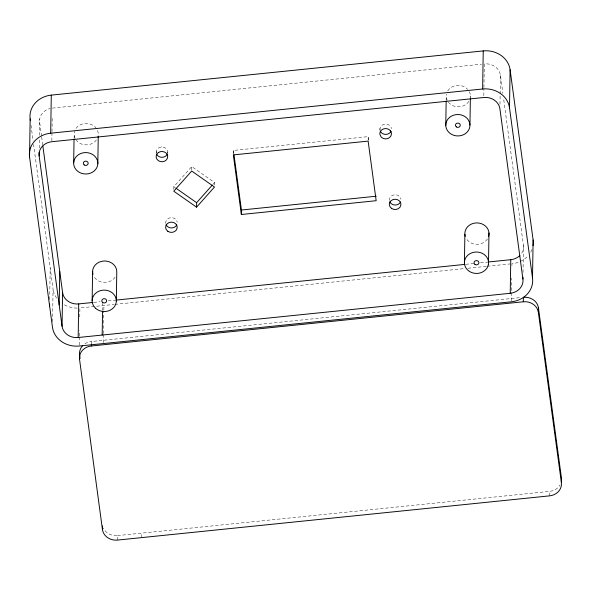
<?xml version="1.0" encoding="UTF-8"?>
<svg xmlns="http://www.w3.org/2000/svg" width="591" height="591" viewBox="0 0 591 591"><rect width="100%" height="100%" fill="white"/><g stroke="black" fill="none" stroke-linecap="round" stroke-linejoin="round"><path stroke-width="0.44" stroke-dasharray="2.96 2.22" d="M39.272 148.06L39.42 138.708M39.471 135.346L39.723 119.005M51.853 140.806L51.978 132.635M51.993 131.727L52.237 116.287M49.696 299.571L50.191 267.841M52.54 321.763L53.057 289.125L33.591 144.455M74.06 138.235L74.614 131.224M79.334 345.114L79.467 336.959M79.482 336.05L79.563 330.613M79.778 317.012L79.918 307.948L114.011 304.461M91.398 344.198L91.442 341.509L520.641 297.583M102.568 310.541L102.679 303.279M103.336 342.662L103.469 334.499M103.484 333.597L103.839 310.932M103.853 310.024L103.92 305.495M117.483 540.085L117.557 535.601A13.534 11.997 0.9 0 1 103.381 528.095M141.485 537.625L141.559 533.148M156.209 153.187L156.238 151.399M167.681 155.145L167.741 151.562M173.791 189.401L173.828 186.712L191.765 166.573L214.563 182.545L214.526 185.234M191.713 170.156L191.765 166.573M233.349 154.015L233.408 150.432L368.208 136.632L368.695 140.244M368.156 140.215L368.208 136.632M379.939 130.293L379.969 128.498M446.168 100.788L446.235 96.244M470.377 97.811L470.406 95.986M483.815 95.69L483.926 88.421M483.94 87.52L484.31 63.909A14.502 12.854 0.9 0 1 500.429 75.205L502.889 93.415M499.971 104.26L500.429 75.205M511.392 300.9L511.747 278.235M511.946 265.544L511.976 263.734A24.172 21.424 0.9 0 0 528.11 255.763M523.028 272.414L523.449 245.457L503.51 97.966M549.541 495.864L549.615 491.387A13.534 11.997 0.9 0 0 560.076 484.938M212.775 184.562L214.563 182.545M52.363 108.116L481.562 64.19M93.821 302.37L100.042 301.735M108.212 300.893L115.548 300.147M465.834 264.295L475.001 263.357M480.505 262.796L487.841 262.042M114.927 304.365L464.297 268.61M467.961 268.233L486.304 266.356M487.22 266.268L510.144 263.918M117.557 535.601L549.615 491.387M173.828 186.712L175.298 187.746M469.195 91.679L469.948 93.223A12.086 10.712 0.9 0 1 470.325 97.389M233.408 150.432L233.896 154.044M161.225 146.568L161.291 147.041M41.525 136.07L39.678 122.359A14.502 12.854 0.9 0 1 50.132 108.508M41.643 136.986L42.751 145.209M31.005 125.262L33.096 140.798M84.934 343.792A13.534 11.997 0.9 0 1 91.442 341.509M487.412 238.986A12.086 10.712 0.9 0 1 476.56 244.327A12.086 10.712 0.9 0 1 466.1 238.343M75.995 128.395A12.086 10.712 0.9 0 1 91.287 124.472A12.086 10.712 0.9 0 1 97.737 137.407M96.407 139.941A12.086 10.712 0.9 0 1 76.313 140.296M75.153 138.471A12.086 10.712 0.9 0 1 74.126 133.684M115.097 277.194A12.086 10.712 0.9 0 1 94.168 276.935M468.885 101.364A12.086 10.712 0.9 0 1 447.948 101.578M447.232 100.33A12.086 10.712 0.9 0 1 446.434 94.146M447.764 90.866A12.086 10.712 0.9 0 1 467.799 89.492M156.216 152.744A5.799 5.142 0.9 0 1 162.052 147.011A5.799 5.142 0.9 0 1 167.718 152.906M379.947 129.843A5.799 5.142 0.9 0 1 385.022 124.147A5.799 5.142 0.9 0 1 391.471 128.661M389.454 200.482A5.799 5.142 0.9 0 1 394.529 194.786A5.799 5.142 0.9 0 1 400.971 199.3M165.724 223.383A5.799 5.142 0.9 0 1 170.792 217.68A5.799 5.142 0.9 0 1 177.241 222.201M523.449 245.457A14.502 12.854 0.9 0 1 521.003 254.241M531.981 249.476A24.172 21.424 0.9 0 1 530.563 252.401M77.214 308.088A24.172 21.424 0.9 0 1 62.107 303.456M56.677 298.123A24.172 21.424 0.9 0 1 53.057 289.125"/><path stroke-width="0.89" d="M533.119 239.99L532.521 278.065A24.172 21.424 0.9 0 1 511.378 301.802L79.32 346.023A24.172 21.424 0.9 0 1 52.459 327.2L29.55 156.94L30.148 118.865A24.172 21.424 0.9 0 1 51.291 95.121L483.239 50.915A24.172 21.424 0.9 0 1 510.099 69.745L533.119 239.99A24.172 21.424 0.9 0 1 533.038 245.583M522.946 277.231L522.917 279.048A14.502 12.854 0.9 0 1 510.232 293.291L78.175 337.513A14.502 12.854 0.9 0 1 62.055 326.217L39.154 155.958L39.205 152.323M29.55 156.94A24.172 21.424 0.9 0 1 50.693 133.197L51.291 95.121M49.592 305.916L49.622 304.099M59.196 304.934L59.721 271.335M62.055 326.217L62.587 292.619L42.877 146.125M73.668 162.798L74.215 160.043A12.086 10.712 0.9 0 1 93.895 155.403A12.086 10.712 0.9 0 1 90.393 173.193A12.086 10.712 0.9 0 1 73.668 162.798L74.045 139.144M78.175 337.513L78.706 303.914A14.502 12.854 0.9 0 1 62.587 292.619M561.376 482.574L538.364 312.321A13.534 11.997 0.9 0 0 523.323 301.779L523.39 297.303A13.534 11.997 0.9 0 1 538.438 307.845L561.45 478.089L561.376 482.574A13.534 11.997 0.9 0 1 549.541 495.864L117.483 540.085A13.534 11.997 0.9 0 1 102.442 529.543L79.534 359.284L79.6 354.799A13.534 11.997 0.9 0 1 82.408 345.971M79.534 359.284A13.534 11.997 0.9 0 1 91.369 345.986L91.398 344.198M92.152 300.679L92.61 271.565M97.825 163.773L98.254 136.477M102.177 335.053L102.553 311.45M102.442 529.543L102.494 525.96M116.324 300.974L116.782 271.86A12.086 10.712 0.9 0 0 103.233 261.074A12.086 10.712 0.9 0 0 92.986 274.342M196.559 207.168L214.496 187.022L191.698 171.05L173.761 191.196L196.559 207.168L196.626 202.691L212.176 185.227M241.357 214.503L233.334 154.908L368.141 141.116L376.157 200.704L241.357 214.503L241.424 210.019L234.014 154.945M445.777 125.358L446.153 101.696M464.415 263.416L464.873 234.302M469.948 125.107L470.362 98.719M532.521 278.065L509.501 107.821A24.172 21.424 0.9 0 0 482.64 88.99L483.239 50.915M488.528 262.049L488.986 232.935M509.501 107.821L510.099 69.745M510.232 293.291L510.764 259.7A14.502 12.854 0.9 0 0 519.836 255.556M538.364 312.321L538.438 307.845M488.476 236.555L488.787 235.72A12.086 10.712 0.9 0 0 476.509 222.91A12.086 10.712 0.9 0 0 465.265 236.378M50.693 133.197L482.64 88.99M241.424 210.019L376.223 196.227M78.706 303.914L92.927 302.459M116.464 300.051L464.91 264.391M488.757 261.946L510.764 259.7M91.369 345.986L523.323 301.779M176.037 188.256L196.626 202.691M522.917 279.048L499.905 108.803A14.502 12.854 0.9 0 0 483.785 97.508L51.838 141.714A14.502 12.854 0.9 0 0 39.154 155.958M79.6 354.799L80.095 358.456M30.148 118.865L30.392 120.69M561.45 478.089A13.534 11.997 0.9 0 1 561.406 481.222M167.312 154.192A5.799 5.142 0.9 0 1 161.904 157.295A5.799 5.142 0.9 0 1 156.593 154.044M391.043 131.298A5.799 5.142 0.9 0 1 385.642 134.393A5.799 5.142 0.9 0 1 380.323 131.143M400.543 201.937A5.799 5.142 0.9 0 1 395.143 205.033A5.799 5.142 0.9 0 1 389.824 201.782M176.812 224.831A5.799 5.142 0.9 0 1 171.412 227.934A5.799 5.142 0.9 0 1 166.093 224.683M488.336 264.842L487.324 267.487A12.086 10.712 0.9 0 1 467.067 269.422A12.086 10.712 0.9 0 1 473.576 252.327A12.086 10.712 0.9 0 1 488.336 264.842M158.432 152.5L157.346 153.438A5.799 5.142 0.9 0 0 160.338 161.572A5.799 5.142 0.9 0 0 167.667 156.039L167.297 154.739A5.799 5.142 0.9 0 0 158.432 152.5M390.282 130.67L389.225 129.702A5.799 5.142 0.9 0 0 382.798 129.237A5.799 5.142 0.9 0 0 379.88 134.32L380.996 136.794A5.799 5.142 0.9 0 0 388.479 138.228A5.799 5.142 0.9 0 0 391.028 131.845L390.282 130.67M469.49 122.337L468.235 119.766A12.086 10.712 0.9 0 0 447.86 119.19A12.086 10.712 0.9 0 0 455.949 135.797A12.086 10.712 0.9 0 0 469.49 122.337M95.602 308.295A12.086 10.712 0.9 0 0 115.88 303.744A12.086 10.712 0.9 0 0 101.224 290.44A12.086 10.712 0.9 0 0 95.602 308.295M167.822 231.295A5.799 5.142 0.9 0 0 177.152 228.023A5.799 5.142 0.9 0 0 169.255 222.489A5.799 5.142 0.9 0 0 167.822 231.295M102.745 302.503A2.416 2.142 0.9 0 0 106.631 301.137A2.416 2.142 0.9 0 0 103.336 298.832A2.416 2.142 0.9 0 0 102.745 302.503M391.552 208.401A5.799 5.142 0.9 0 0 400.883 205.121A5.799 5.142 0.9 0 0 392.985 199.588A5.799 5.142 0.9 0 0 391.552 208.401M84.254 164.963A2.416 2.142 0.9 0 0 88.14 163.596A2.416 2.142 0.9 0 0 84.845 161.291A2.416 2.142 0.9 0 0 84.254 164.963M456.37 126.91A2.416 2.142 0.9 0 0 460.256 125.543A2.416 2.142 0.9 0 0 456.969 123.238A2.416 2.142 0.9 0 0 456.37 126.91M474.979 264.413A2.416 2.142 0.9 0 0 478.865 263.047A2.416 2.142 0.9 0 0 475.578 260.742A2.416 2.142 0.9 0 0 474.979 264.413"/></g></svg>
